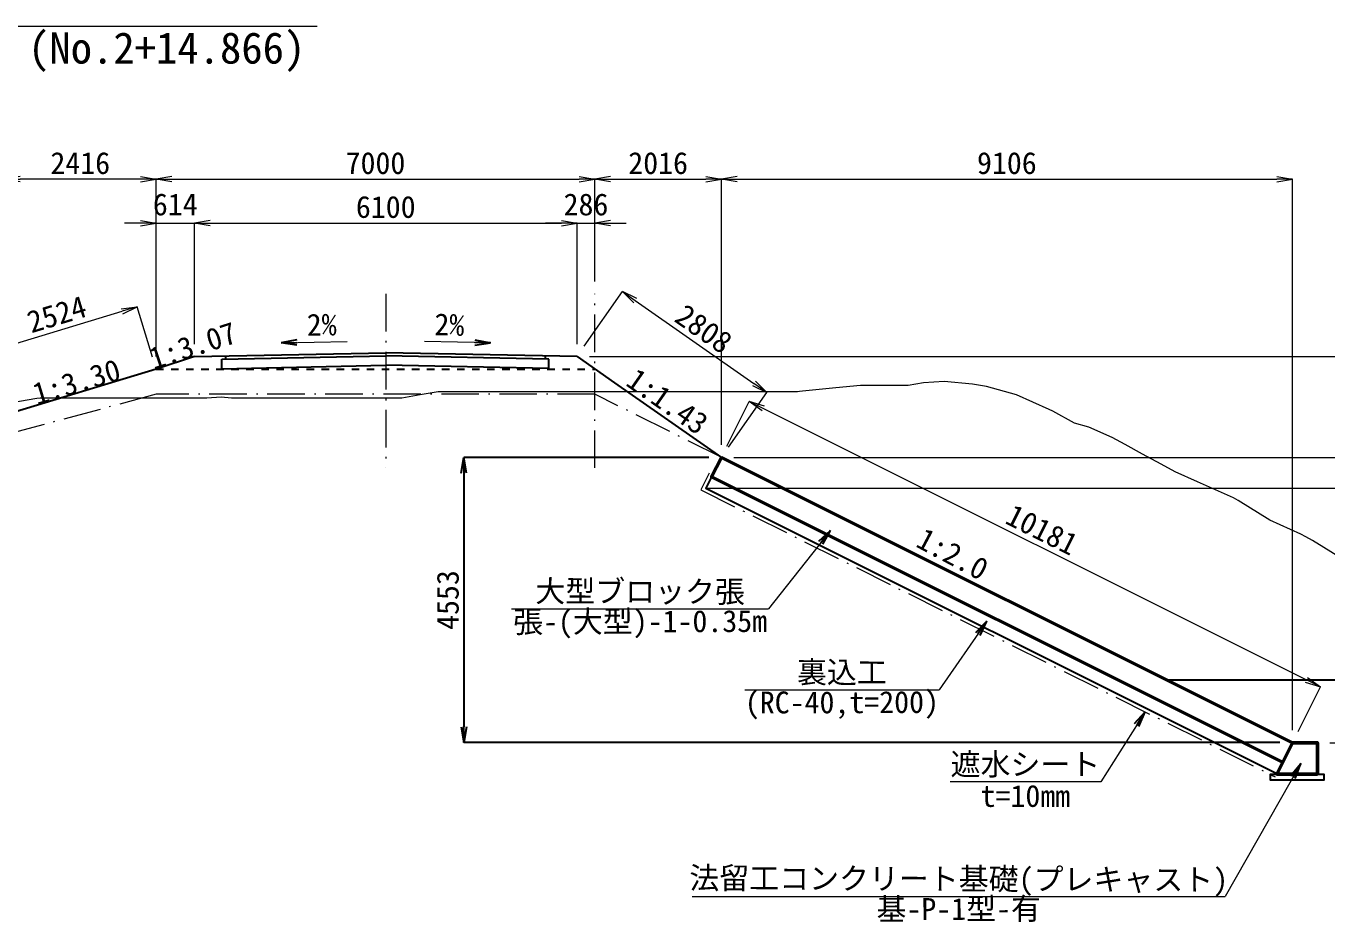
# Model space of a CAD drawing. Header units: millimetres. Extents: x 691041 to 859017, y -32657 to 158873.
# Drawn here: x 754909 to 775656, y -8782 to 5517 of the extents above; entities that cross this region are included whole.
import ezdxf
from ezdxf.enums import TextEntityAlignment as Align

# ---------------------------------------------------------------- set-up
doc = ezdxf.new("R2010")
doc.units = ezdxf.units.MM
doc.header["$LTSCALE"] = 100
doc.header["$PDSIZE"] = 300
doc.linetypes.add('SXF_一点短鎖線', pattern=[9.25, 6, -1.5, 0.25, -1.5])
doc.linetypes.add('SXF_跳び破線', pattern=[12, 6, -6])
doc.layers.get('Defpoints').update_dxf_attribs({"color": 153})
for name, color, linetype, lineweight in [('D-BMK', 2, 'SXF_一点短鎖線', 13), ('D-BYP-STR1', 2, 'Continuous', 13), ('D-BYP-STR2', 6, 'Continuous', 25), ('D-BYP-STR6', 2, 'SXF_一点短鎖線', 13), ('D-BYP-STR7', 2, 'Continuous', 13), ('D-STR', 1, 'Continuous', 50), ('D-STR-DIM', 7, 'Continuous', 13), ('D-STR-HTXT', 7, 'Continuous', 13), ('D-STR-TXT', 7, 'Continuous', 13), ('D-TTL-LINE', 7, 'Continuous', 13), ('D-TTL-TXT', 7, 'Continuous', 13)]:
    doc.layers.add(name, color=color, linetype=linetype, lineweight=lineweight)
doc.styles.add('MS ゴシック', font='MS Gothic.ttf')
doc.styles.add('ＭＳ ゴシック', font='MS Gothic.ttf')
doc.dimstyles.new('DIM-100-F', dxfattribs={"dimscale": 100, "dimtxt": 3.5, "dimasz": 2.5, "dimexe": 0, "dimexo": 2, "dimgap": 0.8, "dimtad": 1, "dimdec": 0, "dimzin": 0, "dimdsep": 46, "dimtxsty": 'MS ゴシック', "dimblk": 'OPEN', "dimcen": 0.1, "dimclrd": 256, "dimclre": 256, "dimclrt": 256, "dimaunit": 1, "dimadec": 4, "dimazin": 0, "dimtfac": 1, "dimtdec": 0, "dimtmove": 2, "dimatfit": 3, "dimldrblk": 'OPEN', "dimfxl": 1, "dimtolj": 1, "dimtzin": 0, "dimlwd": -1, "dimlwe": -1, "dimarcsym": 2})

# ---------------------------------------------------------------- blocks, each defined once
blk = doc.blocks.new('_Open')
at = {"color": 0, "linetype": 'ByBlock', "lineweight": -2}
for p, q in [((-1, 0.167), (0, 0)), ((-1, -0.167), (0, 0)), ((0, 0), (-1, 0))]:
    blk.add_line(p, q, dxfattribs=at)
blk = doc.blocks.new('*D168')
at = {"layer": 'D-STR-DIM', "ltscale": 0.2, "transparency": 16777216}
for p, q in [((756982, 241), (756982, 3072)), ((757232, 3072), (763732, 3072)), ((763982, 1441), (763982, 3072))]:
    blk.add_line(p, q, dxfattribs=at)
at = {"layer": 'Defpoints', "color": 0, "ltscale": 0.2, "transparency": 16777216}
for p in [(763982, 3072), (763982, 1241), (756982, 41)]:
    blk.add_point(p, dxfattribs=at)
at = {"layer": 'D-STR-DIM', "ltscale": 0.2, "transparency": 16777216, "xscale": 250, "yscale": 250, "zscale": 250, "rotation": 180}
blk.add_blockref('_Open', (756982, 3072), dxfattribs=at)
at = {"layer": 'D-STR-DIM', "ltscale": 0.2, "transparency": 16777216, "xscale": 250, "yscale": 250, "zscale": 250}
blk.add_blockref('_Open', (763982, 3072), dxfattribs=at)
at = {"layer": 'D-STR-DIM', "ltscale": 0.2, "transparency": 16777216, "insert": (760482, 3327), "char_height": 350, "attachment_point": 5, "style": 'MS ゴシック'}
blk.add_mtext('\\A1;7000', dxfattribs=at)
blk = doc.blocks.new('*D43')
at = {"layer": 'D-STR-DIM', "ltscale": 1500, "transparency": 16777216}
for p, q in [((756732, 2372), (756482, 2372)), ((756982, 241), (756982, 2372)), ((756982, 2372), (757596, 2372)), ((757596, 441), (757596, 2372)), ((757846, 2372), (758096, 2372))]:
    blk.add_line(p, q, dxfattribs=at)
at = {"layer": 'Defpoints', "color": 0, "ltscale": 1500, "transparency": 16777216}
for p in [(757596, 2372), (757596, 241), (756982, 41)]:
    blk.add_point(p, dxfattribs=at)
at = {"layer": 'D-STR-DIM', "ltscale": 1500, "transparency": 16777216, "xscale": 250, "yscale": 250, "zscale": 250}
blk.add_blockref('_Open', (756982, 2372), dxfattribs=at)
at = {"layer": 'D-STR-DIM', "ltscale": 1500, "transparency": 16777216, "xscale": 250, "yscale": 250, "zscale": 250, "rotation": 180}
blk.add_blockref('_Open', (757596, 2372), dxfattribs=at)
at = {"layer": 'D-STR-DIM', "ltscale": 1500, "transparency": 16777216, "insert": (757289, 2667), "char_height": 350, "attachment_point": 5, "style": 'MS ゴシック'}
blk.add_mtext('\\A1;614', dxfattribs=at)
blk = doc.blocks.new('*D44')
at = {"layer": 'D-STR-DIM', "ltscale": 1500, "transparency": 16777216}
for p, q in [((763446, 2372), (763196, 2372)), ((763696, 441), (763696, 2372)), ((763696, 2372), (763982, 2372)), ((763982, 1441), (763982, 2372)), ((764232, 2372), (764482, 2372))]:
    blk.add_line(p, q, dxfattribs=at)
at = {"layer": 'Defpoints', "color": 0, "ltscale": 1500, "transparency": 16777216}
for p in [(763982, 2372), (763982, 1241), (763696, 241)]:
    blk.add_point(p, dxfattribs=at)
at = {"layer": 'D-STR-DIM', "ltscale": 1500, "transparency": 16777216, "xscale": 250, "yscale": 250, "zscale": 250}
blk.add_blockref('_Open', (763696, 2372), dxfattribs=at)
at = {"layer": 'D-STR-DIM', "ltscale": 1500, "transparency": 16777216, "xscale": 250, "yscale": 250, "zscale": 250, "rotation": 180}
blk.add_blockref('_Open', (763982, 2372), dxfattribs=at)
at = {"layer": 'D-STR-DIM', "ltscale": 1500, "transparency": 16777216, "insert": (763839, 2667), "char_height": 350, "attachment_point": 5, "style": 'MS ゴシック'}
blk.add_mtext('\\A1;286', dxfattribs=at)
blk = doc.blocks.new('*D45')
at = {"layer": 'D-STR-DIM', "ltscale": 1500, "transparency": 16777216}
for p, q in [((757596, 441), (757596, 2372)), ((757846, 2372), (763446, 2372)), ((763696, 441), (763696, 2372))]:
    blk.add_line(p, q, dxfattribs=at)
at = {"layer": 'Defpoints', "color": 0, "ltscale": 1500, "transparency": 16777216}
for p in [(763696, 2372), (757596, 241), (763696, 241)]:
    blk.add_point(p, dxfattribs=at)
at = {"layer": 'D-STR-DIM', "ltscale": 1500, "transparency": 16777216, "xscale": 250, "yscale": 250, "zscale": 250, "rotation": 180}
blk.add_blockref('_Open', (757596, 2372), dxfattribs=at)
at = {"layer": 'D-STR-DIM', "ltscale": 1500, "transparency": 16777216, "xscale": 250, "yscale": 250, "zscale": 250}
blk.add_blockref('_Open', (763696, 2372), dxfattribs=at)
at = {"layer": 'D-STR-DIM', "ltscale": 1500, "transparency": 16777216, "insert": (760646, 2627), "char_height": 350, "attachment_point": 5, "style": 'MS ゴシック'}
blk.add_mtext('\\A1;6100', dxfattribs=at)
blk = doc.blocks.new('*D46')
at = {"layer": 'D-STR-DIM', "ltscale": 1500, "transparency": 16777216}
for p, q in [((780820, -4670), (780820, -4420)), ((776232, -4920), (780820, -4920)), ((780820, -4920), (780820, -5921)), ((775704, -5921), (780820, -5921)), ((780820, -6171), (780820, -6421))]:
    blk.add_line(p, q, dxfattribs=at)
at = {"layer": 'Defpoints', "color": 0, "ltscale": 1500, "transparency": 16777216}
for p in [(776032, -4920), (775504, -5921), (780820, -5921)]:
    blk.add_point(p, dxfattribs=at)
at = {"layer": 'D-STR-DIM', "ltscale": 1500, "transparency": 16777216, "xscale": 250, "yscale": 250, "zscale": 250}
for p, rotation in [((780820, -4920), 270), ((780820, -5921), 90)]:
    blk.add_blockref('_Open', p, dxfattribs=dict(at, rotation=rotation))
at = {"layer": 'D-STR-DIM', "ltscale": 1500, "transparency": 16777216, "insert": (780565, -5420), "char_height": 350, "attachment_point": 5, "rotation": 90, "style": 'MS ゴシック'}
blk.add_mtext('\\A1;1000', dxfattribs=at)
blk = doc.blocks.new('*D48')
at = {"layer": 'D-STR-DIM', "transparency": 16777216}
for p, q in [((754567, -491), (754567, 3072)), ((756732, 3072), (754817, 3072)), ((756982, 241), (756982, 3072))]:
    blk.add_line(p, q, dxfattribs=at)
at = {"layer": 'Defpoints', "color": 0, "transparency": 16777216}
for p in [(754567, 3072), (756982, 41), (754567, -691)]:
    blk.add_point(p, dxfattribs=at)
at = {"layer": 'D-STR-DIM', "transparency": 16777216, "xscale": 250, "yscale": 250, "zscale": 250, "rotation": 180}
blk.add_blockref('_Open', (754567, 3072), dxfattribs=at)
at = {"layer": 'D-STR-DIM', "transparency": 16777216, "xscale": 250, "yscale": 250, "zscale": 250}
blk.add_blockref('_Open', (756982, 3072), dxfattribs=at)
at = {"layer": 'D-STR-DIM', "transparency": 16777216, "insert": (755774, 3327), "char_height": 350, "attachment_point": 5, "style": 'MS ゴシック'}
blk.add_mtext('\\A1;2416', dxfattribs=at)
blk = doc.blocks.new('*D50')
at = {"layer": 'D-STR-DIM', "transparency": 16777216}
for p, q in [((763982, 1441), (763982, 3072)), ((764232, 3072), (765748, 3072)), ((765998, -1167), (765998, 3072))]:
    blk.add_line(p, q, dxfattribs=at)
at = {"layer": 'Defpoints', "color": 0, "transparency": 16777216}
for p in [(765998, 3072), (763982, 1241), (765998, -1367)]:
    blk.add_point(p, dxfattribs=at)
at = {"layer": 'D-STR-DIM', "transparency": 16777216, "xscale": 250, "yscale": 250, "zscale": 250, "rotation": 180}
blk.add_blockref('_Open', (763982, 3072), dxfattribs=at)
at = {"layer": 'D-STR-DIM', "transparency": 16777216, "xscale": 250, "yscale": 250, "zscale": 250}
blk.add_blockref('_Open', (765998, 3072), dxfattribs=at)
at = {"layer": 'D-STR-DIM', "transparency": 16777216, "insert": (764990, 3327), "char_height": 350, "attachment_point": 5, "style": 'MS ゴシック'}
blk.add_mtext('\\A1;2016', dxfattribs=at)
blk = doc.blocks.new('*D51')
at = {"layer": 'D-STR-DIM', "transparency": 16777216}
for p, q in [((765998, -1167), (765998, 3072)), ((766248, 3072), (774854, 3072)), ((775104, -5720), (775104, 3072))]:
    blk.add_line(p, q, dxfattribs=at)
at = {"layer": 'Defpoints', "color": 0, "transparency": 16777216}
for p in [(775104, 3072), (765998, -1367), (775104, -5920)]:
    blk.add_point(p, dxfattribs=at)
at = {"layer": 'D-STR-DIM', "transparency": 16777216, "xscale": 250, "yscale": 250, "zscale": 250, "rotation": 180}
blk.add_blockref('_Open', (765998, 3072), dxfattribs=at)
at = {"layer": 'D-STR-DIM', "transparency": 16777216, "xscale": 250, "yscale": 250, "zscale": 250}
blk.add_blockref('_Open', (775104, 3072), dxfattribs=at)
at = {"layer": 'D-STR-DIM', "transparency": 16777216, "insert": (770551, 3327), "char_height": 350, "attachment_point": 5, "style": 'MS ゴシック'}
blk.add_mtext('\\A1;9106', dxfattribs=at)
blk = doc.blocks.new('*D129')
at = {"layer": 'D-STR-DIM', "transparency": 16777216}
for p, q in [((763810, 405), (764420, 1278)), ((764625, 1134), (766517, -187)), ((766112, -1203), (766722, -330))]:
    blk.add_line(p, q, dxfattribs=at)
at = {"layer": 'Defpoints', "color": 0, "transparency": 16777216}
for p in [(763696, 241), (766722, -330), (765998, -1367)]:
    blk.add_point(p, dxfattribs=at)
at = {"layer": 'D-STR-DIM', "transparency": 16777216, "xscale": 250, "yscale": 250, "zscale": 250}
for p, rotation in [((764420, 1278), 145.0642510301571), ((766722, -330), 325.0642510301572)]:
    blk.add_blockref('_Open', p, dxfattribs=dict(at, rotation=rotation))
at = {"layer": 'D-STR-DIM', "transparency": 16777216, "insert": (765717, 683), "char_height": 350, "attachment_point": 5, "rotation": 325.0643, "style": 'MS ゴシック'}
blk.add_mtext('\\A1;2808', dxfattribs=at)
blk = doc.blocks.new('*D130')
at = {"layer": 'D-STR-DIM', "transparency": 16777216}
for p, q in [((766087, -1188), (766444, -474)), ((766668, -586), (775327, -4916)), ((775194, -5742), (775551, -5028))]:
    blk.add_line(p, q, dxfattribs=at)
at = {"layer": 'Defpoints', "color": 0, "transparency": 16777216}
for p in [(765998, -1367), (775551, -5028), (775104, -5920)]:
    blk.add_point(p, dxfattribs=at)
at = {"layer": 'D-STR-DIM', "transparency": 16777216, "xscale": 250, "yscale": 250, "zscale": 250}
for p, rotation in [((766444, -474), 153.4352248405702), ((775551, -5028), 333.4352248405701)]:
    blk.add_blockref('_Open', p, dxfattribs=dict(at, rotation=rotation))
at = {"layer": 'D-STR-DIM', "transparency": 16777216, "insert": (771112, -2523), "char_height": 350, "attachment_point": 5, "rotation": 333.4352, "style": 'MS ゴシック'}
blk.add_mtext('\\A1;10181', dxfattribs=at)
blk = doc.blocks.new('*D131')
at = {"layer": 'D-STR-DIM', "transparency": 16777216}
for p, q in [((766198, -1367), (780820, -1367)), ((780820, -4670), (780820, -1617)), ((776232, -4920), (780820, -4920))]:
    blk.add_line(p, q, dxfattribs=at)
at = {"layer": 'Defpoints', "color": 0, "transparency": 16777216}
for p in [(765998, -1367), (780820, -1367), (776032, -4920)]:
    blk.add_point(p, dxfattribs=at)
at = {"layer": 'D-STR-DIM', "transparency": 16777216, "xscale": 250, "yscale": 250, "zscale": 250}
for p, rotation in [((780820, -1367), 90), ((780820, -4920), 270)]:
    blk.add_blockref('_Open', p, dxfattribs=dict(at, rotation=rotation))
at = {"layer": 'D-STR-DIM', "transparency": 16777216, "insert": (780565, -3144), "char_height": 350, "attachment_point": 5, "rotation": 90, "style": 'MS ゴシック'}
blk.add_mtext('\\A1;3553', dxfattribs=at)
blk = doc.blocks.new('*D132')
at = {"layer": 'D-STR-DIM', "ltscale": 1500, "transparency": 16777216}
for p, q in [((780120, -1117), (780120, -867)), ((766198, -1367), (780120, -1367)), ((780120, -1367), (780120, -1859)), ((765952, -1859), (780120, -1859)), ((780120, -2109), (780120, -2359))]:
    blk.add_line(p, q, dxfattribs=at)
at = {"layer": 'Defpoints', "color": 0, "ltscale": 1500, "transparency": 16777216}
for p in [(765998, -1367), (765752, -1859), (780120, -1859)]:
    blk.add_point(p, dxfattribs=at)
at = {"layer": 'D-STR-DIM', "ltscale": 1500, "transparency": 16777216, "xscale": 250, "yscale": 250, "zscale": 250}
for p, rotation in [((780120, -1367), 270), ((780120, -1859), 90)]:
    blk.add_blockref('_Open', p, dxfattribs=dict(at, rotation=rotation))
at = {"layer": 'D-STR-DIM', "ltscale": 1500, "transparency": 16777216, "insert": (779865, -1613), "char_height": 350, "attachment_point": 5, "rotation": 90, "style": 'MS ゴシック'}
blk.add_mtext('\\A1;492', dxfattribs=at)
blk = doc.blocks.new('*D133')
at = {"layer": 'D-STR-DIM', "transparency": 16777216}
for p, q in [((766198, -1367), (781520, -1367)), ((781520, -5671), (781520, -1617)), ((775704, -5921), (781520, -5921))]:
    blk.add_line(p, q, dxfattribs=at)
at = {"layer": 'Defpoints', "color": 0, "transparency": 16777216}
for p in [(765998, -1367), (781520, -1367), (775504, -5921)]:
    blk.add_point(p, dxfattribs=at)
at = {"layer": 'D-STR-DIM', "transparency": 16777216, "xscale": 250, "yscale": 250, "zscale": 250}
for p, rotation in [((781520, -1367), 90), ((781520, -5921), 270)]:
    blk.add_blockref('_Open', p, dxfattribs=dict(at, rotation=rotation))
at = {"layer": 'D-STR-DIM', "transparency": 16777216, "insert": (781265, -3644), "char_height": 350, "attachment_point": 5, "rotation": 90, "style": 'MS ゴシック'}
blk.add_mtext('\\A1;4553', dxfattribs=at)
blk = doc.blocks.new('*D134')
at = {"layer": 'D-STR-DIM', "transparency": 16777216}
for p, q in [((763896, 241), (781520, 241)), ((781520, -1117), (781520, -9)), ((766198, -1367), (781520, -1367))]:
    blk.add_line(p, q, dxfattribs=at)
at = {"layer": 'Defpoints', "color": 0, "transparency": 16777216}
for p in [(763696, 241), (781520, 241), (765998, -1367)]:
    blk.add_point(p, dxfattribs=at)
at = {"layer": 'D-STR-DIM', "transparency": 16777216, "xscale": 250, "yscale": 250, "zscale": 250}
for p, rotation in [((781520, 241), 90), ((781520, -1367), 270)]:
    blk.add_blockref('_Open', p, dxfattribs=dict(at, rotation=rotation))
at = {"layer": 'D-STR-DIM', "transparency": 16777216, "insert": (781265, -563), "char_height": 350, "attachment_point": 5, "rotation": 90, "style": 'MS ゴシック'}
blk.add_mtext('\\A1;1608', dxfattribs=at)
blk = doc.blocks.new('*D135')
at = {"layer": 'D-STR-DIM', "transparency": 16777216}
for p, q in [((754504, 377), (756441, 964)), ((756924, 232), (756680, 1037)), ((754509, -500), (754265, 305))]:
    blk.add_line(p, q, dxfattribs=at)
at = {"layer": 'Defpoints', "color": 0, "transparency": 16777216}
for p in [(756680, 1037), (756982, 41), (754567, -691)]:
    blk.add_point(p, dxfattribs=at)
at = {"layer": 'D-STR-DIM', "transparency": 16777216, "xscale": 250, "yscale": 250, "zscale": 250}
for p, rotation in [((756680, 1037), 16.85778195975666), ((754265, 305), 196.8577819597567)]:
    blk.add_blockref('_Open', p, dxfattribs=dict(at, rotation=rotation))
at = {"layer": 'D-STR-DIM', "transparency": 16777216, "insert": (755399, 915), "char_height": 350, "attachment_point": 5, "rotation": 16.8578, "style": 'MS ゴシック'}
blk.add_mtext('\\A1;2524', dxfattribs=at)
blk = doc.blocks.new('*D70')
at = {"layer": 'Defpoints', "transparency": 16777216}
for p, q in [((765798, -1367), (761892, -1367)), ((761892, -1617), (761892, -5670)), ((774904, -5920), (761892, -5920))]:
    blk.add_line(p, q, dxfattribs=at)
at = {"layer": 'Defpoints', "color": 0, "transparency": 16777216}
for p in [(765998, -1367), (761892, -5920), (775104, -5920)]:
    blk.add_point(p, dxfattribs=at)
at = {"layer": 'Defpoints', "transparency": 16777216, "xscale": 250, "yscale": 250, "zscale": 250}
for p, rotation in [((761892, -1367), 90), ((761892, -5920), 270)]:
    blk.add_blockref('_Open', p, dxfattribs=dict(at, rotation=rotation))
at = {"layer": 'Defpoints', "transparency": 16777216, "insert": (761637, -3644), "char_height": 350, "attachment_point": 5, "rotation": 90, "style": 'MS ゴシック'}
blk.add_mtext('\\A1;4553', dxfattribs=at)

msp = doc.modelspace()

# ---------------------------------------------------------------- linework, layer by layer
at = {"layer": 'D-BMK', "linetype": 'SXF_一点短鎖線'}
for p, q in [((760645.8, 1240.8), (760645.8, -1536.3)), ((763982.2, -1536.3), (763982.2, 1240.8))]:
    msp.add_line(p, q, dxfattribs=at)
at = {"layer": 'D-BYP-STR1', "linetype": 'Continuous', "lineweight": 25}
for p, q in [((758032.1, 197.9), (760645.8, 251.8)), ((758095.8, 199.2), (758095.8, 250.8)), ((763245.8, 199.8), (760645.8, 251.8)), ((763195.8, 200.8), (763195.8, 250.8)), ((758032.1, 47.9), (758032.1, 197.9)), ((758032.1, 47.9), (760645.8, 101.8)), ((763245.8, 49.8), (760645.8, 101.8)), ((763245.8, 49.8), (763245.8, 199.8))]:
    msp.add_line(p, q, dxfattribs=at)
at = {"layer": 'D-BYP-STR1', "linetype": 'SXF_一点短鎖線'}
msp.add_lwpolyline([(765805.5, -1617.7), (765671.4, -1886.1), (774831.4, -6466.1)], dxfattribs=at)
at = {"layer": 'D-BYP-STR2', "linetype": 'Continuous'}
for p, q in [((757595.8, 240.8), (756982.2, 40.8)), ((757595.8, 240.8), (760645.8, 301.8)), ((763695.8, 240.8), (760645.8, 301.8)), ((763695.8, 240.8), (764295.8, -178.3)), ((756982.2, 40.8), (754566.5, -691.2)), ((764295.8, -178.3), (765997.8, -1367.3)), ((773103.3, -4920), (797185.7, -4920))]:
    msp.add_line(p, q, dxfattribs=at)
at = {"layer": 'D-BYP-STR2', "linetype": 'SXF_跳び破線', "lineweight": 25, "ltscale": 0.2}
msp.add_line((756982.2, 40.8), (763982.2, 40.8), dxfattribs=at)
at = {"layer": 'D-BYP-STR6', "linetype": 'SXF_一点短鎖線'}
msp.add_lwpolyline([(775104.2, -5920.5), (763982.2, -359.5), (756982.2, -359.5), (731011.9, -7378.5)], dxfattribs=at)
at = {"layer": 'D-BYP-STR7', "linetype": 'Continuous', "lineweight": 25}
for points in [[(765841.3, -1680.3), (765751.9, -1859.2), (774858.2, -6412.4)], [(775504.2, -6420.5), (775604.2, -6420.5), (775604.2, -6520.5), (775504.2, -6520.5), (774854.2, -6520.5), (774754.2, -6520.5), (774754.2, -6420.5), (774854.2, -6420.5)]]:
    msp.add_lwpolyline(points, dxfattribs=at)
at = {"layer": 'D-STR', "ltscale": 1500}
msp.add_line((765997.8, -1367.3), (775104.2, -5920.5), dxfattribs=at)
at = {"layer": 'D-STR', "ltscale": 0.2}
msp.add_lwpolyline([(765997.8, -1367.3), (765841.3, -1680.3), (774947.7, -6233.5)], dxfattribs=at)
msp.add_lwpolyline([(775504.2, -6420.5), (775504.2, -5920.5), (775104.2, -5920.5), (774854.2, -6420.5)], close=True, dxfattribs=at)
at = {"layer": 'D-STR-HTXT'}
for p, q in [((765751.9, -1859.2), (789621.1, -1859.5)), ((762651.1, -3785.1), (766751.1, -3785.1)), ((766369.7, -5075.4), (769469.7, -5075.4)), ((772047.1, -6544.8, -354000), (769647.1, -6544.8, -354000)), ((765532.6, -8372.9, 354000), (774032.5, -8372.9, 354000))]:
    msp.add_line(p, q, dxfattribs=at)
at = {"layer": 'D-TTL-LINE'}
msp.add_line((754752.4, 5516.9), (759552.4, 5516.9), dxfattribs=at)
at = {"layer": 'Defpoints', "linetype": 'Continuous', "lineweight": 13}
msp.add_lwpolyline([(775897.1, -2986.1), (775427.6, -2695.1), (775320.3, -2636.5), (775241, -2593.2), (774743.6, -2371.1), (774237.7, -2057.5), (774166.9, -2013.6), (774071.2, -1970.9), (773590.2, -1756.1), (773234.4, -1597.3), (773013.5, -1476.7), (772714.9, -1313.6), (772436.8, -1161.7), (772231, -1049.3), (771860, -883.7), (771629.2, -820.7), (771283.3, -631.8), (771227.7, -601.4), (770706.6, -368.7), (770224.4, -237.1), (770129.9, -220.7), (770002.1, -198.5), (769553.2, -153.8), (769221.1, -178.3), (768976.5, -220.7), (768645.7, -220.7), (768399.7, -220.7), (768217.8, -220.7), (767823, -260), (767289.3, -313.2), (767246.3, -317.5), (767214.5, -320.7), (766669.6, -320.7), (766211.2, -320.7), (766092.9, -320.7), (765932.9, -320.7), (765516.2, -320.7), (765207.9, -320.7), (764939.4, -320.7), (764576.5, -320.7), (764362.7, -320.7), (764204.6, -320.7), (763982.2, -320.7), (763938.8, -320.7), (763786, -320.7), (763572.6, -320.7), (763209.3, -320.7), (763206.3, -320.7), (763201.2, -320.7), (762632.6, -320.7), (762197.9, -320.7), (762055.8, -320.7), (761863.8, -320.7), (761479.1, -320.7), (761194.6, -370), (760902.4, -420.7), (760507.4, -420.7), (760325.7, -420.7), (760191.3, -420.7), (759749, -420.7), (759544.2, -420.7), (759188, -420.7), (759178, -420.7), (759172.3, -420.7), (759151, -420.7), (758595.5, -420.7), (758184.7, -420.7), (758018.8, -404.2), (757794.6, -420.7), (757442.1, -420.7), (757181.4, -420.7), (756865.4, -420.7), (756438.2, -420.7), (756288.7, -420.7), (756178.1, -420.7), (755712, -420.7), (755174.7, -420.7), (755135.2, -420.7), (755081.8, -429.9), (754558.5, -520.7)], dxfattribs=at)

# ---------------------------------------------------------------- texts
at = {"layer": 'D-STR-TXT'}
for s, rotation, style, p in [('2%%%', 1.14576, 'ＭＳ ゴシック', (759629.9, 472.4)), ('2%%%', 358.85424, 'ＭＳ ゴシック', (761654.6, 472.6)), ('大型ブロック張', 359.80039, 'MS ゴシック', (764701.1, -3785.1)), ('張-(大型)-1-0.35m', 0.19961, 'MS ゴシック', (764702.8, -4264.9)), ('裏込工', 359.80039, 'MS ゴシック', (767919.7, -5075.4)), ('(RC-40,t=200)', 0.19961, 'MS ゴシック', (767921.3, -5555.2)), ('法留工コンクリート基礎(プレキャスト)', 359.80039, 'MS ゴシック', (769782.6, -8372.9, 354000)), (' 基-P-1型-有 ', 0.19961, 'MS ゴシック', (769784.2, -8852.7, 354000))]:
    msp.add_text(s, height=350, rotation=rotation, dxfattribs=dict(at, style=style)).set_placement(p, align=Align.BOTTOM_CENTER)
at = {"layer": 'D-STR-TXT', "style": 'ＭＳ ゴシック'}
for s, rotation, p in [('1:3.07', 18.05222, (756942.9, 30.6)), ('1:3.30', 16.85778, (755081.3, -535.2)), ('1:1.43', 325.06938, (764453.4, -206.3)), ('1:2.0', 332, (769079.3, -2782.2))]:
    msp.add_text(s, height=350, rotation=rotation, dxfattribs=at).set_placement(p)
at = {"layer": 'D-STR-TXT', "style": 'MS ゴシック'}
msp.add_text('遮水シート', height=350, dxfattribs=at).set_placement((770847.1, -6544.8, -354000), align=Align.BOTTOM_CENTER)
msp.add_text('t=10mm', height=350, dxfattribs=at).set_placement((770847.1, -6594.8, -354000), align=Align.TOP_CENTER)
at = {"layer": 'D-TTL-TXT', "style": 'MS ゴシック'}
msp.add_text('(No.2+14.866)', height=500, dxfattribs=at).set_placement((757152.4, 5416.9), align=Align.TOP_CENTER)

# ---------------------------------------------------------------- dimensions: what is measured, and where the dimension line sits
at = {"layer": 'D-STR-DIM'}
for base, p1, p2, picture, middle in [((754566.5, 3071.5), (756982.2, 40.8), (754566.5, -691.2), '*D48', (755774.4, 3326.5)), ((765997.8, 3071.5), (763982.2, 1240.8), (765997.8, -1367.3), '*D50', (764990, 3326.5)), ((775104.2, 3071.5), (765997.8, -1367.3), (775104.2, -5920.5), '*D51', (770551, 3326.5))]:
    dim = msp.add_linear_dim(base=base, p1=p1, p2=p2, dimstyle='DIM-100-F', dxfattribs=at)
    dim.commit()
    dim.dimension.update_dxf_attribs({"geometry": picture, "text_midpoint": middle})
at = {"layer": 'D-STR-DIM', "ltscale": 0.2}
dim = msp.add_linear_dim(base=(763982.2, 3071.5), p1=(756982.2, 40.8), p2=(763982.2, 1240.8), dimstyle='DIM-100-F', dxfattribs=at)
dim.commit()
dim.dimension.update_dxf_attribs({"geometry": '*D168', "text_midpoint": (760482.2, 3326.5)})
at = {"layer": 'D-STR-DIM', "ltscale": 1500}
for base, p1, p2, picture, middle in [((757595.8, 2371.5), (756982.2, 40.8), (757595.8, 240.8), '*D43', (757289, 2666.5)), ((763695.8, 2371.5), (757595.8, 240.8), (763695.8, 240.8), '*D45', (760645.8, 2626.5)), ((763982.2, 2371.5), (763695.8, 240.8), (763982.2, 1240.8), '*D44', (763839, 2666.5))]:
    dim = msp.add_linear_dim(base=base, p1=p1, p2=p2, dimstyle='DIM-100-F', dxfattribs=at)
    dim.commit()
    dim.dimension.update_dxf_attribs({"geometry": picture, "text_midpoint": middle})
at = {"layer": 'D-STR-DIM'}
for p1, p2, distance, picture, middle in [((754566.5, -691.2), (756982.2, 40.8), 1040.6, '*D135', (755398.6, 914.7)), ((763695.8, 240.8), (765997.8, -1367.3), 1264.8, '*D129', (765717.1, 682.7)), ((765997.8, -1367.3), (775104.3, -5920.5), 998.3, '*D130', (771111.6, -2522.9))]:
    dim = msp.add_aligned_dim(p1=p1, p2=p2, distance=distance, dimstyle='DIM-100-F', dxfattribs=at)
    dim.commit()
    dim.dimension.update_dxf_attribs({"geometry": picture, "text_midpoint": middle})
for base, p1, p2, picture, middle in [((781519.6, 240.8), (765997.8, -1367.3), (763695.8, 240.8), '*D134', (781264.6, -563.3)), ((780819.6, -1367.3), (776032, -4920), (765997.8, -1367.3), '*D131', (780564.6, -3143.7)), ((781519.6, -1367.3), (775504.2, -5920.6), (765997.8, -1367.3), '*D133', (781264.6, -3643.9))]:
    dim = msp.add_linear_dim(base=base, p1=p1, p2=p2, angle=90, dimstyle='DIM-100-F', dxfattribs=at)
    dim.commit()
    dim.dimension.update_dxf_attribs({"geometry": picture, "text_midpoint": middle})
at = {"layer": 'D-STR-DIM', "ltscale": 1500}
dim = msp.add_linear_dim(base=(780119.6, -1859.2), p1=(765997.8, -1367.3), p2=(765751.9, -1859.2), angle=90, dimstyle='DIM-100-F', override={"dimtix": 1}, dxfattribs=at)
dim.commit()
dim.dimension.update_dxf_attribs({"geometry": '*D132', "text_midpoint": (779864.6, -1613.3)})
dim = msp.add_linear_dim(base=(780819.6, -5920.6), p1=(776032, -4920), p2=(775504.2, -5920.6), angle=90, text='1000', dimstyle='DIM-100-F', override={"dimtix": 1}, dxfattribs=at)
dim.commit()
dim.dimension.update_dxf_attribs({"geometry": '*D46', "text_midpoint": (780564.6, -5420.3)})
at = {"layer": 'Defpoints'}
dim = msp.add_linear_dim(base=(761892.3, -5920.5), p1=(765997.8, -1367.3), p2=(775104.2, -5920.5), angle=90, dimstyle='DIM-100-F', dxfattribs=at)
dim.commit()
dim.dimension.update_dxf_attribs({"geometry": '*D70', "text_midpoint": (761637.3, -3643.9)})

# ---------------------------------------------------------------- leaders
at = {"layer": 'D-STR-HTXT', "ltscale": 1500}
for points in [[(758977, 459.4), (760029.7, 480.4)], [(762314.6, 459.4), (761261.9, 480.4)]]:
    msp.add_leader(points, dimstyle='DIM-100-F', override={"dimgap": 0.8, "dimtad": 0}, dxfattribs=at)
at = {"layer": 'D-STR-HTXT'}
for points in [[(767738.2, -2532.1), (766751.1, -3785.1)], [(770232, -3980.8), (769469.7, -5075.4)], [(775236.8, -6255.2, 354000), (774032.5, -8372.9, 354000)]]:
    msp.add_leader(points, dimstyle='DIM-100-F', dxfattribs=at)
msp.add_leader([(772755.2, -5428, -354000), (772047.1, -6544.8, -354000)], dimstyle='DIM-100-F', override={"dimtad": 0}, dxfattribs=at)

doc.saveas('drawing.dxf')
